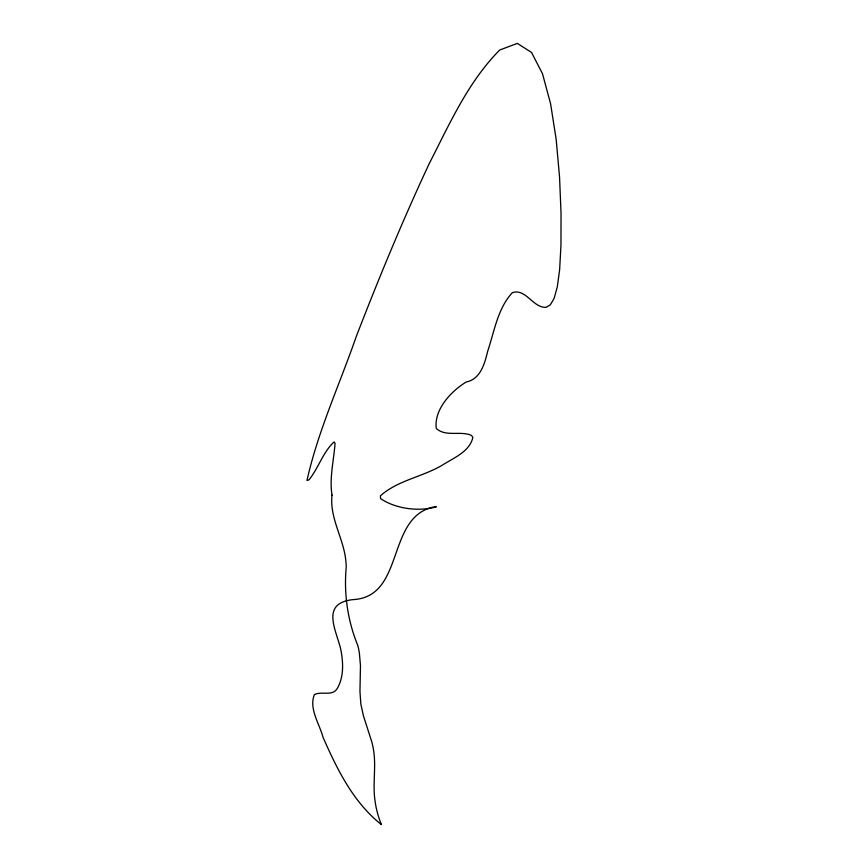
<?xml version="1.0" encoding="UTF-8"?>
<svg xmlns="http://www.w3.org/2000/svg" width="868" height="868" viewBox="0 0 868 868"><rect width="100%" height="100%" fill="white"/><g stroke="black" fill="none" stroke-linecap="round" stroke-linejoin="round"><path stroke-width="1.3" d="M332.01 495.096C329.612 516.785 341.949 535.762 345.28 556.529A66.5 48.282 -89.4 0 1 346.256 566.544C343.75 593.679 347.547 620.49 357.887 645.716A65.219 47.349 -89.4 0 1 359.363 653.029L360.47 665.604L359.96 691.525L360.86 704.154L363.551 716.274L371.916 742.249A61.65 44.756 -89.4 0 1 373.446 749.54C376.397 766.466 372.491 783.674 374.998 800.632A71.143 51.657 -89.4 0 0 376.267 808.054L377.45 812.936A78.695 57.136 -89.4 0 0 381.432 824.6C353.352 802.488 337.099 769.319 323.026 737.268C319.457 723.836 308.758 708.679 314.346 694.66C321.67 690.678 332.878 697.102 337.717 687.706C344.216 675.684 343.207 661.156 340.506 648.19C335.265 628.182 321.225 603.13 352.918 599.625C406.246 596.848 385.012 514.474 436.246 506.5L436.246 506.945C418.354 511.74 396.014 508.93 380.585 498.655L380.39 495.845C397.533 480.46 422.304 476.89 442.018 465.335C453.194 458.141 469.87 451.675 472.854 437.363L471.422 435.367C460.355 430.561 445.859 437.19 436.311 428.488C433.718 409.837 451.002 391.229 466.116 382.061C480.818 379.012 484.669 363.464 487.794 350.889C494.402 331.142 497.765 308.314 512.38 292.657C525.813 288.078 532.963 308.064 546.124 307.326L550.323 304.82L554.11 298.408L557.278 287.026L559.632 269.666L560.967 245.264L561.043 213.55L559.556 177.148L556.182 139.444L550.605 103.835L542.489 73.704L531.52 52.427L517.371 43.4L499.718 49.997C467.95 82.026 449.591 123.95 429.269 163.531C402.795 220.179 378.904 277.966 356.357 336.274C339.724 384.177 318.046 430.94 306.957 480.514L308.986 479.841C318.534 468.102 322.896 452.185 334.039 441.953L335.048 443.201C333.865 460.517 329.254 477.639 332.01 495.096"/></g></svg>
